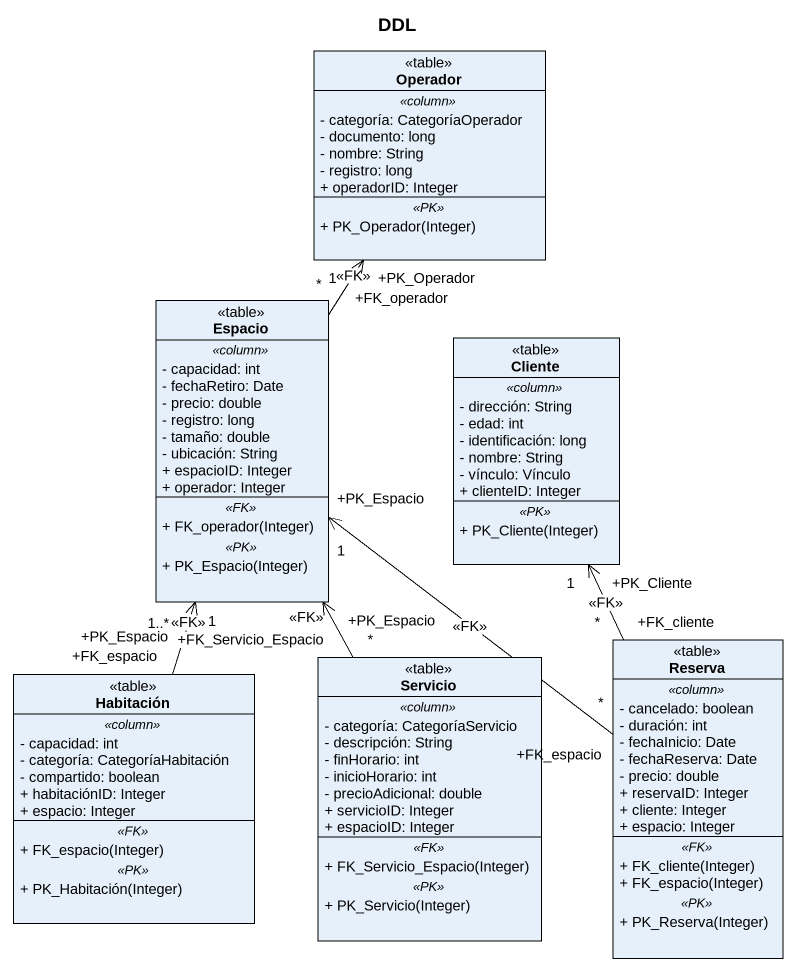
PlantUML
@startuml
title DDL
hide circle
hide empty members
skinparam classAttributeIconSize 0
class Operador <<table>> {
  .. <<column>> ..
  - categoría: CategoríaOperador
  - documento: long
  - nombre: String
  - registro: long
  + operadorID: Integer
  .. <<PK>> ..
  + PK_Operador(Integer)
}
class Espacio <<table>> {
  .. <<column>> ..
  - capacidad: int
  - fechaRetiro: Date
  - precio: double
  - registro: long
  - tamaño: double
  - ubicación: String
  + espacioID: Integer
  + operador: Integer
  .. <<FK>> ..
  + FK_operador(Integer)
  .. <<PK>> ..
  + PK_Espacio(Integer)
}
class Cliente <<table>> {
  .. <<column>> ..
  - dirección: String
  - edad: int
  - identificación: long
  - nombre: String
  - vínculo: Vínculo
  + clienteID: Integer
  .. <<PK>> ..
  + PK_Cliente(Integer)
}
class Reserva <<table>> {
  .. <<column>> ..
  - cancelado: boolean
  - duración: int
  - fechaInicio: Date
  - fechaReserva: Date
  - precio: double
  + reservaID: Integer
  + cliente: Integer
  + espacio: Integer
  .. <<FK>> ..
  + FK_cliente(Integer)
  + FK_espacio(Integer)
  .. <<PK>> ..
  + PK_Reserva(Integer)
}
class Habitación <<table>> {
  .. <<column>> ..
  - capacidad: int
  - categoría: CategoríaHabitación
  - compartido: boolean
  + habitaciónID: Integer
  + espacio: Integer
  .. <<FK>> ..
  + FK_espacio(Integer)
  .. <<PK>> ..
  + PK_Habitación(Integer)
}
class Servicio <<table>> {
  .. <<column>> ..
  - categoría: CategoríaServicio
  - descripción: String
  - finHorario: int
  - inicioHorario: int
  - precioAdicional: double
  + servicioID: Integer
  + espacioID: Integer
  .. <<FK>> ..
  + FK_Servicio_Espacio(Integer)
  .. <<PK>> ..
  + PK_Servicio(Integer)
}
Espacio "+FK_operador\n*" -up-> "+PK_Operador\n1" Operador : <<FK>>
Reserva "+FK_espacio\n*" -up-> "+PK_Espacio\n1" Espacio : <<FK>>
Reserva "+FK_cliente\n*" -up-> "+PK_Cliente\n1" Cliente : <<FK>>
Habitación "+FK_espacio\n1..*" -up-> "+PK_Espacio\n1" Espacio : <<FK>>
Servicio "+FK_Servicio_Espacio\n*" -up-> "+PK_Espacio" Espacio : <<FK>>
@enduml
